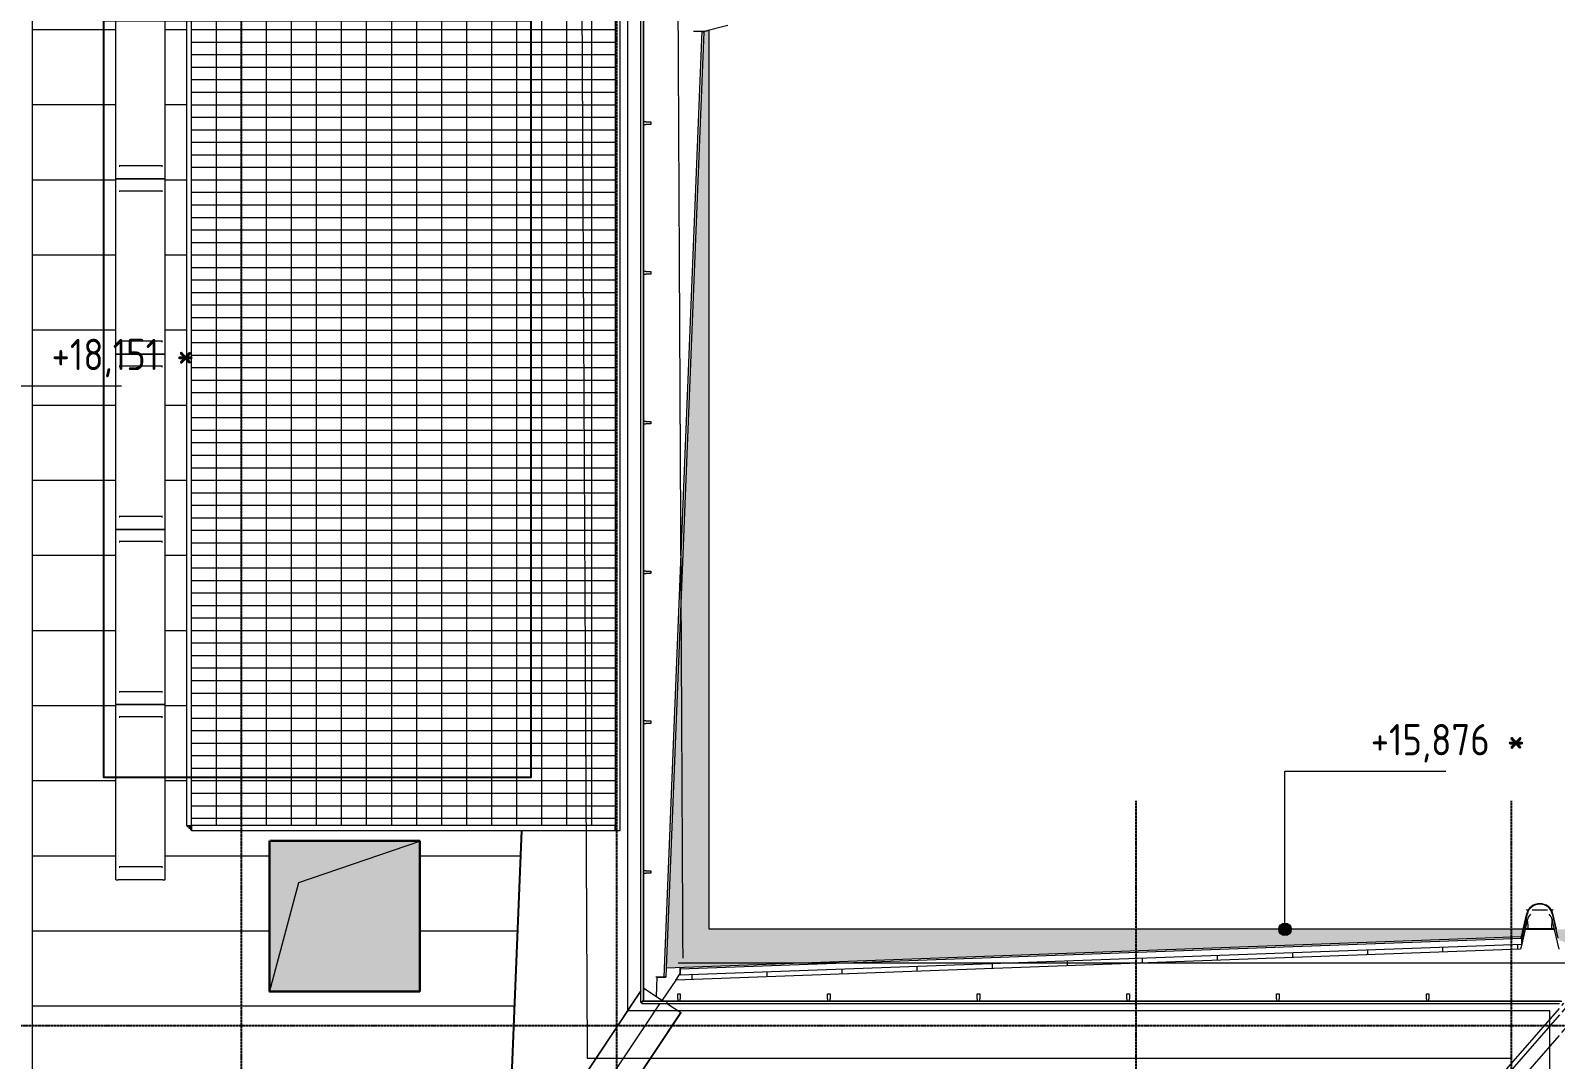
# Model space of a CAD drawing. Header units: millimetres. Extents: x -33838 to 476301, y -41806 to 120107.
# Drawn here: x 417232 to 429419, y 19968 to 28188 of the extents above; entities that cross this region are included whole.
import ezdxf

# ---------------------------------------------------------------- set-up
doc = ezdxf.new("R2010")
doc.units = ezdxf.units.MM
doc.linetypes.add('ADSK_Линия сетки', pattern=[25, 20, -2.5, 0, -2.5])
doc.linetypes.add('ADSK_Штриховая_ш3 п1_5', pattern=[4.5, 3, -1.5])
for name, color, linetype, lineweight in [('0_АР', 8, 'Continuous', 20), ('Антураж', 7, 'Continuous', 18), ('Ограждение', 251, 'Continuous', 18)]:
    doc.layers.add(name, color=color, linetype=linetype, lineweight=lineweight)
doc.layers.add('oborudovanie', color=1, linetype='Continuous')
doc.layers.add('Обобщенные модели', color=5, linetype='Continuous', lineweight=18, true_color=0x0000ff)
doc.styles.add('GOST Common_1', font='GOST Common_0.ttf', dxfattribs={"width": 0.9, "height": 200})

# ---------------------------------------------------------------- blocks, each defined once
blk = doc.blocks.new('Ограждение - 20 доп поручень 300-1864261-План кровли АР копия 1')
at = {"layer": 'Ограждение'}
for p, q in [((-60, 10), (-40, 10)), ((-60, 10), (-60, -10)), ((0, 10), (-40, 10)), ((0, -10), (0, 10)), ((-40, -10), (-60, -10)), ((-40, -10), (0, -10))]:
    blk.add_line(p, q, dxfattribs=at)
blk = doc.blocks.new('Ограждение - Ограждение-2505142-План кровли АР копия 1')
at = {"extrusion": (0, 0, -1), "zscale": -1}
for p, rotation in [((-3272, 27453), 180), ((-3272, 26257), 180), ((-3272, 25060), 180), ((-3272, 23864), 180), ((-3272, 22667), 180), ((-3272, 21470), 180), ((-3496, 20498), 90.00000000000018), ((-4693, 20498), 90.00000000000018), ((-5889, 20498), 90.00000000000018), ((-7086, 20498), 90.00000000000018), ((-8282, 20498), 90.00000000000018), ((-9479, 20498), 90.00000000000018)]:
    blk.add_blockref('Ограждение - 20 доп поручень 300-1864261-План кровли АР копия 1', p, dxfattribs=dict(at, rotation=rotation))
blk = doc.blocks.new('Тип верхнего поручня - Верхний поручень_Внутренний_-2505167-План кровли АР копия 1')
at = {"layer": 'Ограждение'}
for p, q in [((3192, 20428), (3192, 43293)), ((3212, 43293), (3212, 20438)), ((3202, 20428), (3192, 20428)), ((3202, 20418), (3202, 20438)), ((3202, 20438), (3400, 20438)), ((3400, 20418), (3202, 20418)), ((3400, 20438), (10551, 20438)), ((3400, 20438), (3400, 20418)), ((10531, 20418), (3400, 20418))]:
    blk.add_line(p, q, dxfattribs=at)
blk = doc.blocks.new('Тип верхнего поручня - Верхний поручень_Внутренний_-V27-План кровли АР копия 1')
at = {"layer": 'Ограждение'}
for p, q in [((3192, 20428), (3192, 43293)), ((3212, 20438), (3212, 43293)), ((3192, 20428), (3202, 20428)), ((3202, 20418), (3202, 20438)), ((3400, 20438), (3202, 20438)), ((3400, 20418), (3202, 20418)), ((10541, 20438), (3400, 20438)), ((10531, 20418), (3400, 20418))]:
    blk.add_line(p, q, dxfattribs=at)
blk = doc.blocks.new('Водосток - Тип 1 _карниз больше 490мм_-5137789-План кровли АР копия 1')
at = {"layer": 'Обобщенные модели'}
for p, q in [((19, 285), (33, 285)), ((64, 285), (125, 285)), ((125, 285), (186, 285)), ((217, 285), (231, 285)), ((125, 135), (19, 135)), ((75, 135), (75, 130)), ((231, 135), (125, 135)), ((175, 130), (175, 135)), ((175, 135), (175, 131))]:
    blk.add_line(p, q, dxfattribs=at)
at = {"layer": 'Обобщенные модели', "flags": 128}
blk.add_lwpolyline([(75, 130), (75, 134), (75, 135)], dxfattribs=at)
at = {"layer": 'Обобщенные модели'}
for points, knots in [([(30, 279), (30, 279), (29, 282), (25, 284), (21, 285), (19, 285)], [-0.1375095, -0.1375095, -0.1375095, -0.1375095, -0.1176471, -0.0588235, 0, 0, 0, 0]), ([(231, 285), (229, 285), (225, 284), (221, 282), (220, 279), (220, 279)], [-1, -1, -1, -1, -0.9411765, -0.8823529, -0.8625977, -0.8625977, -0.8625977, -0.8625977]), ([(19, 135), (21, 135), (25, 136), (29, 139), (31, 142), (32, 145), (32, 147), (32, 149), (32, 152), (32, 154), (32, 156), (32, 159), (32, 161), (31, 164), (31, 167), (31, 170), (30, 173), (30, 176), (29, 179), (29, 182), (29, 186), (28, 190), (28, 196), (27, 203), (27, 209), (27, 212)], [-1, -1, -1, -1, -0.9411765, -0.8823529, -0.8529412, -0.8235294, -0.8088235, -0.7941176, -0.7794118, -0.7647059, -0.75, -0.7352941, -0.7205882, -0.7058824, -0.6911765, -0.6764706, -0.6617647, -0.6470588, -0.6323529, -0.6176471, -0.6029412, -0.5882353, -0.5588235, -0.5294118, -0.4928418, -0.4928418, -0.4928418, -0.4928418]), ([(223, 212), (223, 209), (223, 203), (222, 196), (222, 190), (221, 186), (221, 182), (221, 179), (220, 176), (220, 173), (219, 170), (219, 167), (219, 164), (218, 161), (218, 159), (218, 156), (218, 154), (218, 152), (218, 149), (218, 147), (218, 145), (219, 142), (221, 139), (225, 136), (229, 135), (231, 135)], [-0.5072179, -0.5072179, -0.5072179, -0.5072179, -0.4705882, -0.4411765, -0.4117647, -0.3970588, -0.3823529, -0.3676471, -0.3529412, -0.3382353, -0.3235294, -0.3088235, -0.2941176, -0.2794118, -0.2647059, -0.25, -0.2352941, -0.2205882, -0.2058824, -0.1911765, -0.1764706, -0.1470588, -0.1176471, -0.0588235, 0, 0, 0, 0])]:
    blk.add_open_spline(points, degree=3, knots=knots, dxfattribs=at)
blk = doc.blocks.new('Planka_konka_K1 - Кровля - Планка конька К1-2963679-План кровли АР копия 1')
at = {"layer": 'Обобщенные модели'}
blk.add_line((13000, -125), (-13000, -125), dxfattribs=at)
blk = doc.blocks.new('Ограждение - Ограждение-2968274-План кровли АР копия 1')
at = {"layer": 'Ограждение'}
for p, q in [((10586, 20443), (10841, 20735)), ((10740, 20784), (10746, 20791)), ((10791, 20779), (10841, 20735)), ((10841, 20735), (10853, 20724)), ((10853, 20724), (10862, 20717)), ((10862, 20708), (10551, 20351)), ((10551, 20187), (10847, 20527)), ((3918, 12798), (10531, 20380)), ((10551, 20403), (10568, 20423)), ((10531, 20328), (3963, 12798)), ((4020, 12698), (10531, 20164)), ((3831, 12863), (9633, 19515)), ((3906, 12798), (3831, 12863)), ((4020, 12698), (3967, 12745))]:
    blk.add_line(p, q, dxfattribs=at)
blk = doc.blocks.new('Ограждение - Ограждение-2968377-План кровли АР копия 1')
at = {"layer": 'Ограждение'}
for p, q in [((3192, 20524), (-1673, 13228)), ((3192, 20521), (-1673, 13225)), ((3212, 20546), (3360, 20447)), ((3341, 20418), (-1673, 12899)), ((3360, 20447), (3354, 20438)), ((3360, 20447), (3374, 20438)), ((3404, 20418), (3510, 20347)), ((-1530, 12789), (3510, 20347)), ((3511, 20346), (-1529, 12788)), ((3510, 20347), (3511, 20346)), ((-1530, 12789), (-1673, 12885)), ((-1529, 12788), (-1530, 12789))]:
    blk.add_line(p, q, dxfattribs=at)
blk = doc.blocks.new('Антураж 4 - Антураж 4-5053377-План кровли АР копия 1')
at = {"layer": 'Антураж'}
for p, q in [((10275, 21137), (10230, 20941)), ((10242, 21013), (10270, 21138)), ((10275, 21088), (10258, 21012)), ((10475, 21137), (10520, 20941)), ((10492, 21012), (10475, 21088)), ((10508, 21013), (10480, 21138)), ((10257, 21012), (10230, 20895)), ((10493, 21012), (10257, 21012)), ((10529, 20853), (10493, 21012)), ((10221, 20854), (3470, 20607)), ((10230, 20940), (3505, 20693)), ((10230, 20892), (3505, 20646)), ((10230, 20894), (10221, 20854)), ((10226, 20942), (10229, 20956)), ((10230, 20941), (10226, 20942)), ((10230, 20895), (10230, 20941)), ((10230, 20940), (10230, 20894)), ((3470, 20607), (3362, 20446)), ((3505, 20693), (3505, 20710)), ((3505, 20710), (3505, 20705)), ((3505, 20705), (3505, 20698)), ((3505, 20702), (3505, 20703)), ((3505, 20703), (3505, 20697)), ((3505, 20700), (3505, 20702)), ((3505, 20698), (3505, 20700)), ((3505, 20697), (3505, 20652)), ((3505, 20646), (3505, 20693)), ((3505, 20652), (3505, 20657)), ((3505, 20657), (3505, 20656)), ((3505, 20656), (3505, 20646))]:
    blk.add_line(p, q, dxfattribs=at)
for centre, major_axis, start_param, end_param in [((10375, 21116), (107, 0), 0.212798, 2.928795), ((10375, 21116), (102, 0), 0.212798, 2.928795), ((10375, 21068), (102, 0), 2.388978, 2.928795), ((10375, 21068), (102, 0), 0.212798, 0.752609)]:
    blk.add_ellipse(centre, major_axis=major_axis, ratio=0.946762, start_param=start_param, end_param=end_param, dxfattribs=at)
blk = doc.blocks.new('Антураж 9 - Антураж 9-5661486-План кровли АР копия 1')
at = {"layer": 'Антураж'}
for p, q in [((3679, 28188), (3375, 20631)), ((3613, 28188), (3679, 28188)), ((3679, 28188), (3694, 28187)), ((3686, 28185), (3886, 28236)), ((3686, 28180), (3686, 28185)), ((3694, 28182), (3686, 28180)), ((3694, 28187), (3694, 28182)), ((2139, 19350), (2237, 21801)), ((2239, 21801), (2141, 19350)), ((3375, 20631), (3310, 20631)), ((3315, 20477), (3321, 20631)), ((3315, 20631), (3377, 20631)), ((3390, 20631), (3375, 20631)), ((3377, 20631), (3383, 20631)), ((3379, 20631), (3377, 20631)), ((3377, 20631), (3383, 20631)), ((3381, 20631), (3379, 20631)), ((3383, 20631), (3381, 20631)), ((3383, 20631), (3390, 20631)), ((3393, 20705), (3390, 20631))]:
    blk.add_line(p, q, dxfattribs=at)
blk = doc.blocks.new('Антураж 21 - Антураж 21-5695973-План кровли АР копия 1')
at = {"layer": 'Антураж'}
for p, q in [((10905, 20721), (10647, 13342)), ((10857, 20721), (10905, 20721)), ((10905, 20721), (10921, 20720)), ((10590, 13483), (10836, 20514)), ((10844, 20523), (10597, 13490)), ((9368, 12461), (9600, 19096)), ((9602, 19099), (9370, 12462)), ((10665, 13409), (10663, 13341)), ((10647, 13342), (10600, 13342)), ((10605, 13342), (10650, 13342)), ((10663, 13341), (10647, 13342)), ((10650, 13342), (10656, 13342)), ((10652, 13342), (10651, 13342)), ((10651, 13342), (10657, 13341)), ((10654, 13342), (10652, 13342)), ((10656, 13342), (10654, 13342)), ((10657, 13341), (10663, 13341))]:
    blk.add_line(p, q, dxfattribs=at)
blk = doc.blocks.new('Ограждение - Ограждение-5944229-План кровли АР копия 1')
at = {"layer": 'Ограждение'}
for p, q in [((-440, 28891), (-440, 21841)), ((-400, 28891), (-440, 28891)), ((3027, 28891), (-400, 28891)), ((-400, 21841), (-400, 28891)), ((-400, 28891), (-400, 28851)), ((3027, 28851), (3027, 28891)), ((-400, 28851), (3027, 28851)), ((2987, 28851), (2987, 21801)), ((3027, 28851), (2987, 28851)), ((3027, 21801), (3027, 28851)), ((-440, 21841), (-400, 21841)), ((-433, 21841), (-433, 21833)), ((-433, 21833), (-408, 21833)), ((-408, 21833), (-408, 21841)), ((-400, 21833), (-408, 21833)), ((-408, 21833), (-408, 21808)), ((2987, 21841), (-400, 21841)), ((-400, 21841), (-400, 21801)), ((2987, 21801), (2987, 21841)), ((-408, 21808), (-400, 21808)), ((-400, 21801), (2987, 21801)), ((2987, 21801), (3027, 21801))]:
    blk.add_line(p, q, dxfattribs=at)
blk = doc.blocks.new('Construction_Roof-Accessories_Lindab_KO - Construction_Roof-Accessories_Lindab_KO-V55-План кровли АР копия 1')
at = {"layer": 'Обобщенные модели', "lineweight": 9}
for p, q in [((1527, 33887), (1181, 33887)), ((1181, 33885), (1187, 33885)), ((1519, 33885), (1527, 33885))]:
    blk.add_line(p, q, dxfattribs=at)
blk = doc.blocks.new('Construction_Roof-Accessories_Lindab_BR - Construction_Roof-Accessories_Lindab_BR-V88-План кровли АР копия 1')
at = {"layer": 'Обобщенные модели', "lineweight": 9}
for p, q in [((-1004, 28407), (-1002, 28407)), ((-1004, 27007), (-1004, 28407)), ((-987, 28407), (-1002, 28407)), ((-987, 28407), (-981, 28407)), ((-981, 28407), (-974, 28407)), ((-974, 28407), (-637, 28407)), ((-637, 28407), (-630, 28407)), ((-630, 28407), (-628, 28407)), ((-613, 28407), (-628, 28407)), ((-613, 28407), (-610, 28407)), ((-610, 27007), (-610, 28407)), ((-1002, 27007), (-1004, 27007)), ((-1002, 27007), (-987, 27007)), ((-981, 27007), (-987, 27007)), ((-974, 27007), (-981, 27007)), ((-637, 27007), (-974, 27007)), ((-630, 27007), (-637, 27007)), ((-628, 27007), (-630, 27007)), ((-628, 27007), (-613, 27007)), ((-610, 27007), (-613, 27007))]:
    blk.add_line(p, q, dxfattribs=at)
blk = doc.blocks.new('Construction_Roof-Accessories_Lindab_BR - Construction_Roof-Accessories_Lindab_BR-V56-План кровли АР копия 1')
at = {"layer": 'Обобщенные модели', "lineweight": 9}
for p, q in [((1155, 33984), (1157, 33984)), ((1155, 32584), (1155, 33984)), ((1172, 33984), (1157, 33984)), ((1172, 33984), (1178, 33984)), ((1178, 33984), (1185, 33984)), ((1185, 33984), (1522, 33984)), ((1522, 33984), (1529, 33984)), ((1529, 33984), (1531, 33984)), ((1546, 33984), (1531, 33984)), ((1546, 33984), (1549, 33984)), ((1549, 32584), (1549, 33984)), ((1157, 32584), (1155, 32584)), ((1157, 32584), (1172, 32584)), ((1178, 32584), (1172, 32584)), ((1185, 32584), (1178, 32584)), ((1522, 32584), (1185, 32584)), ((1529, 32584), (1522, 32584)), ((1531, 32584), (1529, 32584)), ((1531, 32584), (1546, 32584)), ((1549, 32584), (1546, 32584))]:
    blk.add_line(p, q, dxfattribs=at)
blk = doc.blocks.new('Construction_Roof-Accessories_Lindab_BR - Construction_Roof-Accessories_Lindab_BR-V57-План кровли АР копия 1')
at = {"layer": 'Обобщенные модели', "lineweight": 9}
for p, q in [((445, 33984), (446, 33984)), ((445, 32584), (445, 33984)), ((462, 33984), (446, 33984)), ((462, 33984), (468, 33984)), ((468, 33984), (475, 33984)), ((475, 33984), (812, 33984)), ((812, 33984), (818, 33984)), ((818, 33984), (821, 33984)), ((836, 33984), (821, 33984)), ((836, 33984), (838, 33984)), ((838, 32584), (838, 33984)), ((446, 32584), (445, 32584)), ((446, 32584), (462, 32584)), ((468, 32584), (462, 32584)), ((475, 32584), (468, 32584)), ((812, 32584), (475, 32584)), ((818, 32584), (812, 32584)), ((821, 32584), (818, 32584)), ((821, 32584), (836, 32584)), ((838, 32584), (836, 32584))]:
    blk.add_line(p, q, dxfattribs=at)

msp = doc.modelspace()

# ---------------------------------------------------------------- hatches: boundary and pattern name
at = {"layer": '0_АР'}
h = msp.add_hatch(color=256, dxfattribs=at)
h.paths.add_polyline_path([(460156.04763, -526.1282), (468569.45868, -526.1282), (468569.45868, 470.85917), (468481.41768, 469.80481), (468421.75188, -474.78371), (464071.312, -327.23058), (460060.68677, -462.4321), (459998.42169, -81.34858), (459998.42169, -526.1282), (460149.25034, -526.1282)])
h.paths.add_polyline_path([(426848.18938, -393.11468), (426996.71702, -393.11468), (426995.8422, -30.5167), (426892.03817, -280.99054), (422574.47182, -150.96288), (418243.9977, -302.7896), (418181.71887, 255.10739), (418181.71887, -393.11468), (426834.40351, -393.11468)])
h.paths.add_polyline_path([(459998.42169, 173.65534), (460016.49588, 178.5626), (460106.83739, 1715.55425), (454775.1288, 1522.72712), (454768.65599, 1484.01873), (459998.42169, 1484.01873), (459998.42169, 177.8331)])
h.paths.add_polyline_path([(426996.71702, 307.98998), (426996.71702, 1484.01873), (431808.50926, 1484.01873), (431801.17411, 1522.75808), (426923.7777, 1697.71143), (426980.91393, 312.03845)])
h.paths.add_polyline_path([(418181.71887, 498.46135), (418449.78563, 8044.46376), (412395.48641, 7833.23446), (412388.9887, 7794.37715), (418181.71887, 7794.37715), (418181.71887, 521.17068)])
h.paths.add_polyline_path([(468569.45868, 793.26695), (468569.45868, 7855.20884), (474810.5027, 7855.20884), (474810.5027, 8466.54483), (474799.64795, 8463.30161), (474605.60606, 7995.59286), (468269.12123, 8216.83509), (468537.28994, 799.28958), (468551.3418, 798.37116), (468568.64393, 793.49649)])
h.paths.add_polyline_path([(444717.77099, 1484.01873), (454490.35558, 1484.01873), (454484.99256, 1516.09043), (447978.58263, 1752.2426), (447978.58263, 1629.21475), (438298.58263, 1629.21475), (438298.58263, 1739.90633), (432093.27679, 1522.69313), (432086.80967, 1484.01873), (444709.90267, 1484.01873)])
h.paths.add_polyline_path([(411793.26016, 7794.37715), (412110.68829, 7794.37715), (412105.57997, 7824.92572), (411796.07957, 7895.03328), (411970.99201, 14167.21618), (411736.11657, 20164.30548), (411690.79495, 20175.91607), (411690.79495, 7794.37715)])
h.paths.add_polyline_path([(474810.5027, 8769.43917), (474810.5027, 16800.5412), (474780.01818, 16792.48492), (474631.53347, 12780.54006), (474779.77372, 8777.42067), (474783.20502, 8776.52943)])
h.paths.add_polyline_path([(443273.92993, 13315.94041), (451515.61309, 13634.75334), (451524.95784, 13673.91812), (435026.37434, 13673.91812), (435036.37752, 13633.97199), (443273.89961, 13315.94172)])
h.paths.add_polyline_path([(429583.46955, 13405.17538), (434743.53528, 13605.55867), (434759.84589, 13673.91812), (430023.58263, 13673.91812), (430023.58263, 21008.31207), (429427.12163, 21007.79811), (429447.71262, 20921.1896), (429842.14127, 20793.78649), (429585.95802, 13476.2553)])
h.paths.add_polyline_path([(457100.32125, 13409.8723), (456816.08299, 20843.0004), (457389.97623, 21005.25186), (457399.64863, 21047.10511), (456625.26934, 21047.10511), (456625.26934, 13673.91812), (451796.60167, 13673.91812), (451806.2816, 13633.34853), (457093.45064, 13410.16233)])
h.paths.add_polyline_path([(474810.5027, 17103.43554), (474810.5027, 32792.0834), (474779.89454, 32784.00072), (474490.92605, 24945.22219), (474779.77713, 17111.41615), (474783.20502, 17110.5258)])
h.paths.add_polyline_path([(411690.79495, 20470.39356), (411735.74025, 20481.90775), (411958.45405, 26169.96647), (411735.98664, 31850.24085), (411690.79495, 31861.81815), (411690.79495, 20474.45967)])
h.paths.add_polyline_path([(464256.63893, 20578.85736), (463978.90831, 27851.09231), (463950.4366, 27858.48751), (463950.4366, 21047.10511), (457667.51663, 21047.10511), (457677.33226, 21004.63206), (464062.16559, 20591.44255)])
h.paths.add_polyline_path([(422311.50074, 20701.20681), (429147.24477, 20951.71672), (429160.16092, 21008.31207), (422655.83979, 21008.31207), (422655.83979, 28188.44734), (422612.3936, 28177.3172), (422318.66295, 20879.16209)])
h.paths.add_polyline_path([(463950.4366, 28147.68869), (463979.11188, 28155.13676), (464268.312, 35727.69465), (464206.70712, 37340.78713), (463950.4366, 37340.78713), (463950.4366, 28154.43256)])
h.paths.add_polyline_path([(422655.83979, 28465.23145), (422655.83979, 42943.28345), (422621.0216, 42934.36365), (422337.86721, 35703.51079), (422621.00423, 28474.1557), (422655.35535, 28465.35555)])
h.paths.add_polyline_path([(411690.79495, 32156.29564), (411726.38081, 32165.41211), (411915.14888, 37559.49463), (411726.55312, 42947.71188), (411690.79495, 42956.87248), (411690.79495, 32160.36175)])
h.paths.add_polyline_path([(474810.5027, 33094.97774), (474810.5027, 43242.68471), (474778.61558, 43234.4024), (474593.9667, 38155.3105), (474779.77689, 33102.95842), (474783.20502, 33102.068)])
h.paths.add_polyline_path([(464178.06421, 38090.78713), (463985.8628, 43123.48317), (463950.4366, 43132.68471), (463950.4366, 38090.78713), (464171.27948, 38090.78713)])
h.paths.add_polyline_path([(422655.83979, 43220.06756), (422655.83979, 43712.3958), (411690.79495, 43712.3958), (411690.79495, 43251.34997), (411726.89775, 43260.59886), (411851.01254, 43604.77443), (417072.42341, 43417.46725), (422496.5779, 43611.91877), (422620.72885, 43229.06236), (422655.50382, 43220.15363)])
h.paths.add_polyline_path([(463950.4366, 43421.88589), (464022.86139, 43440.6974), (464125.56796, 43776.85536), (469381.5449, 43594.91903), (474632.61136, 43776.746), (474754.15795, 43546.52079), (474810.5027, 43531.88589), (474810.5027, 43894.59235), (463950.4366, 43894.59235), (463950.4366, 43435.82273)])
h = msp.add_hatch(dxfattribs=at)
h.set_pattern_fill('FP_12', color=256, style=0, pattern_type=2)
h.set_pattern_definition([(180, (419823.6, -4.2), (-7e-14, -600), [])])
h.paths.add_polyline_path([(417245.56626, 12867.1686), (417251.84209, 12876.11132), (417245.56626, 12880.29597)])
h.paths.add_polyline_path([(417245.56626, 13223.32642), (421335.3866, 19356.94768), (421057.18155, 19346.09421), (421155.46789, 21796.78713), (418518.14798, 21797.46861), (418518.14798, 21804.28713), (418510.64798, 21804.71306), (418510.64798, 21816.78713), (418498.14798, 21816.78713), (418498.14247, 21829.28713), (418485.64798, 21829.28713), (418485.64798, 21836.78713), (418478.14798, 21836.78713), (418478.82946, 28886.78713), (418624.42811, 28886.78713), (418624.42811, 29803.09436), (419018.29767, 29803.09436), (419018.29767, 28886.78713), (419245.82594, 28886.78713), (419245.82594, 29803.09436), (419639.6955, 29803.09436), (419639.6955, 28886.78713), (419834.22518, 28886.78713), (419834.22518, 29803.09436), (420228.09475, 29803.09436), (420228.09475, 28886.78713), (420577.39272, 28886.78713), (420577.39272, 29803.09436), (420971.26228, 29803.09436), (420971.26228, 28886.78713), (421348.34568, 28886.78713), (421348.34568, 30096.42367), (421227.03648, 33204.76404), (421227.03648, 32429.4066), (421211.72295, 32429.4066), (421211.72295, 30154.13027), (418142.59291, 30154.13027), (418142.59291, 32454.13027), (420833.16691, 32454.13027), (420833.16691, 33829.4066), (421202.65855, 33829.4066), (421192.62981, 34086.37592), (419695.23378, 34087.0574), (419695.91526, 36734.98368), (421169.70032, 36734.98368), (421389.9933, 42379.61382), (421185.51513, 42373.9621), (421157.40595, 42348.8103), (417241.39512, 38785.21247), (417245.56626, 38785.21247), (417245.56626, 13476.2553)])
h.paths.add_polyline_path([(422280.76115, 20441.3096), (422388.5224, 20602.92225), (422390.08874, 20602.97951), (422423.60474, 20654.09926), (422423.14172, 20705.2976), (422311.50074, 20701.20681), (422308.48843, 20626.36158), (422293.35944, 20626.90317), (422239.38521, 20626.6775), (422233.22221, 20473.00796), (422278.69043, 20442.69033)])
h.paths.add_polyline_path([(419187.74057, 20510.78713), (419143.14798, 20510.78713), (419143.14798, 21713.01192), (420343.14798, 21713.01192), (420343.14798, 20510.78713), (419549.10776, 20510.78713)])
h.paths.add_polyline_path([(422295.45375, 20626.91186), (422295.44432, 20627.0231), (422295.44432, 20626.91283)])
h.paths.add_polyline_path([(417944.41541, 21403.09436), (417914.25916, 21403.09436), (417914.25916, 29803.09436), (418308.12872, 29803.09436), (418308.12872, 21403.09436), (418103.63901, 21403.09436)])
h.paths.add_polyline_path([(422621.00423, 28474.1557), (422620.72885, 28476.53771), (422614.58565, 28475.80002), (422620.91058, 28474.17969)])
h.paths.add_polyline_path([(420460.17569, 32579.5882), (420073.3273, 32579.5882), (420073.3273, 33979.5882), (420467.19687, 33979.5882), (420467.19687, 32579.5882), (420462.11343, 32579.5882)])
h.paths.add_polyline_path([(418991.34831, 32579.5882), (418599.72673, 32579.5882), (418599.72673, 33979.5882), (418993.5963, 33979.5882), (418993.5963, 32579.5882)])
h.paths.add_polyline_path([(419393.31461, 32579.5882), (419363.15835, 32579.5882), (419363.15835, 33979.5882), (419757.02792, 33979.5882), (419757.02792, 32579.5882), (419549.10776, 32579.5882)])
h.paths.add_polyline_path([(419393.45523, 34095.78713), (419119.80742, 34095.78713), (419119.80742, 35495.78713), (419513.67698, 35495.78713), (419513.67698, 34095.78713), (419487.06473, 34095.78713)])
h.paths.add_polyline_path([(417339.35522, 34957.79503), (417340.28045, 34965.29503), (417339.57456, 34961.41378)])
h.paths.add_polyline_path([(417339.35522, 35412.22794), (417340.28045, 35419.72794), (417339.57456, 35415.84668)])
h.paths.add_polyline_path([(417380.90463, 34950.29503), (417335.16185, 34950.80614), (417335.16185, 34951.82837), (417331.58637, 34950.80725), (417327.39366, 34957.79503), (417326.47462, 34965.3275), (417328.49115, 34975.90163), (417331.58703, 34979.78392), (417395.83448, 34980.29503), (417395.83448, 35404.72794), (417335.16185, 35405.23905), (417335.16185, 35406.26128), (417331.58703, 35405.23905), (417327.39366, 35412.22794), (417326.47462, 35419.7604), (417328.49115, 35430.33454), (417331.58703, 35434.21683), (418986.30465, 35434.21683), (418989.62363, 35429.70303), (418991.18794, 35423.61022), (418991.18794, 35415.84565), (418989.40053, 35409.12134), (418986.30465, 35405.23905), (418984.51725, 35404.72794), (418855.51259, 35404.72794), (418855.51259, 34980.87085), (418832.49464, 34980.87085), (418832.49464, 35404.72794), (418495.98956, 35404.72794), (418495.98956, 34980.87085), (418472.97161, 34980.87085), (418472.97161, 35404.72794), (418136.46653, 35404.72794), (418136.46653, 34980.87085), (418113.44858, 34980.87085), (418113.44858, 35404.72794), (417776.94349, 35404.72794), (417776.94349, 34981.72794), (417753.92555, 34981.72794), (417753.92555, 35404.72794), (417418.85242, 35404.72794), (417418.85242, 34980.29503), (418986.30465, 34979.78392), (418989.40053, 34975.90163), (418991.18794, 34969.17732), (418991.18794, 34961.41274), (418989.40053, 34954.68843), (418986.30465, 34950.80614), (418984.51725, 34950.29503), (417401.0982, 34950.29503)])
h.paths.add_polyline_path([(419121.64118, 35519.05722), (419119.80742, 35519.05722), (419119.80742, 36919.05722), (419513.67698, 36919.05722), (419513.67698, 35519.05722), (419122.68276, 35519.05722)])
h.paths.add_polyline_path([(422324.78975, 35704.04639), (422324.78149, 35704.15454), (422324.78149, 35704.04723)])
h.paths.add_polyline_path([(422620.82409, 42929.32065), (422620.72885, 42934.28865), (422601.41817, 42930.27834), (422620.72885, 42929.32535)])
h.paths.add_polyline_path([(422620.71493, 43229.06592), (422619.18324, 43233.78985), (422613.04596, 43231.03058), (422619.18324, 43229.45832)])
h.paths.add_polyline_path([(422536.48388, 43230.26386), (422484.47002, 43391.24362), (422482.34965, 43389.34634), (422533.50154, 43231.03058)])
at = {"layer": '0_АР', "lineweight": 9}
h = msp.add_hatch(dxfattribs=at)
h.set_pattern_fill('FP_51', color=256, style=0, pattern_type=2)
h.set_pattern_definition([(0, (418918.58, -4.21), (0, 100), []), (90, (418918.58, -4.21), (-200, 1e-14), [])])
h.paths.add_polyline_path([(418508.14798, 21816.78713), (418508.97108, 21816.78713), (418508.14357, 21829.28713), (418498.14798, 21829.28713), (418498.14798, 21816.78713), (418508.13623, 21816.78713)])
h.paths.add_polyline_path([(418508.97108, 21816.78713), (418510.64798, 21816.78713), (418510.64798, 21825.62597), (418508.9733, 21825.62597), (418508.9733, 21816.78872)])
h.paths.add_polyline_path([(418518.14798, 21836.78713), (421905.14798, 21836.78713), (421905.14798, 28846.78713), (418518.14798, 28846.78713), (418518.14798, 21900.25268)])
h.paths.add_polyline_path([(418510.64798, 21829.28713), (418518.14798, 21829.28713), (418517.4665, 21836.78713), (418510.64798, 21836.78713)])
h.paths.add_polyline_path([(418508.9733, 21825.62597), (418510.64798, 21825.62597), (418510.22205, 21829.28713), (418508.9733, 21829.28713)])
at = {"layer": '0_АР'}
msp.add_hatch(color=256, dxfattribs=at).paths.add_polyline_path([(419142.89431, 20510.78713), (420344.89431, 20511.16281), (420344.89431, 21714.15231), (419142.89431, 21713.01192), (419142.89431, 20623.88944)])
h = msp.add_hatch(color=256, dxfattribs=at)
edge = h.paths.add_edge_path()
edge.add_arc((427257.15757, 21008.31207), 50, 0, 360)
h = msp.add_hatch(dxfattribs=at)
h.set_pattern_fill('FP_15', color=256, style=0, pattern_type=2)
h.set_pattern_definition([(270, (418918.6, 2257.7), (600, 4e-14), [])])
h.paths.add_polyline_path([(422716.44253, 12793.30713), (422824.76997, 12793.30713), (422749.87292, 12858.62883), (428551.1858, 19510.3425), (428551.1858, 19623.32433), (421785.43151, 19375.98131), (417457.07951, 12884.62727), (422716.44253, 12884.62727), (422716.44253, 12808.79952)])
h.paths.add_polyline_path([(422390.08874, 20602.97951), (429139.73909, 20849.73381), (429147.2373, 20887.70865), (422423.79767, 20641.91257), (422423.41182, 20653.80501), (422403.79806, 20623.88944)])
h.paths.add_polyline_path([(429786.77962, 20736.79668), (429793.58263, 20744.59692), (429713.79507, 20770.49857), (429729.13521, 20757.11962), (429786.77962, 20738.40635)])
h.paths.add_polyline_path([(429793.58263, 20744.59692), (429837.72701, 20795.21232), (429799.09658, 20807.69021), (429799.09658, 20802.86118), (429797.47483, 20801.60265), (429796.82613, 20796.59214), (429795.20438, 20796.27259), (429795.20438, 20793.78649), (429795.20438, 20755.68884), (429796.82613, 20755.16236), (429795.20438, 20750.68448)])
h.paths.add_polyline_path([(429658.55087, 20780.03361), (429664.25977, 20786.57936), (429445.64242, 20857.54972), (429448.48916, 20848.22653), (429620.25594, 20792.4654)])
h.paths.add_polyline_path([(429445.24566, 20859.28819), (429445.24566, 20904.98059), (429450.75962, 20920.2054), (429446.82169, 20921.47737), (429443.03212, 20938.08231), (429443.03212, 20889.79203), (429438.51226, 20888.79227), (429440.71006, 20879.16209)])

# ---------------------------------------------------------------- linework, layer by layer
at = {"linetype": 'ADSK_Линия сетки'}
for p, q in [((418918.14798, -3728.71764), (418918.14798, 44218.78559)), ((421918.14798, -3728.71764), (421918.14798, 44218.78559)), ((426068.14798, -3728.71764), (426068.14798, 22034.40913)), ((429068.14798, -3728.71764), (429068.14798, 22034.40913)), ((405120.60046, 20240.78713), (474923.43551, 20240.78713))]:
    msp.add_line(p, q, dxfattribs=at)
at = {"layer": '0_АР', "linetype": 'ADSK_Штриховая_ш3 п1_5'}
for p, q in [((422446.9867, 20778.31207), (422331.38781, 43521.06755)), ((421565.26563, 42756.19545), (421681.04307, 19978.31207)), ((429733.58263, 20738.31207), (422407.1895, 20738.31207)), ((421681.04307, 19978.31207), (429063.58263, 19978.31207))]:
    msp.add_line(p, q, dxfattribs=at)
at = {"layer": '0_АР'}
for p, q in [((422005.83979, 20358.31207), (422005.83979, 43062.3958)), ((422612.3936, 28177.3172), (422311.50074, 20701.20681)), ((422655.83979, 28188.44734), (422612.3936, 28177.3172)), ((422655.83979, 21008.31207), (422655.83979, 28188.44734)), ((418498.14798, 21829.28713), (418498.14798, 21816.78713)), ((418498.14798, 21816.78713), (418510.64798, 21816.78713)), ((419143.14798, 20510.78713), (419143.14798, 21713.01192)), ((419143.14798, 21713.01192), (420343.14798, 21713.01192)), ((419377.24584, 21381.22634), (420344.89431, 21713.01192)), ((420343.14798, 21713.01192), (420343.14798, 20510.78713)), ((419142.89431, 20507.03451), (419377.24584, 21381.22634)), ((429160.16092, 21008.31207), (422655.83979, 21008.31207)), ((429147.2373, 20951.68401), (429160.16092, 21008.31207)), ((429410.86817, 21008.31207), (429176.29708, 21008.31207)), ((422311.50074, 20701.20681), (429147.2373, 20951.68401)), ((422390.08874, 20602.97951), (422423.79767, 20654.39352)), ((420343.14798, 20510.78713), (419143.14798, 20510.78713)), ((429373.58263, 20358.31207), (422005.83979, 20358.31207)), ((429373.58263, 13673.91812), (429373.58263, 20358.31207))]:
    msp.add_line(p, q, dxfattribs=at)
at = {"layer": '0_АР', "lineweight": 20}
for p, q in [((416078.04875, 25348.69925), (417516.90183, 25348.69925)), ((417516.90183, 25348.69925), (417958.88686, 25348.69925)), ((427257.15757, 22271.63038), (428543.32501, 22271.63038)), ((427257.15757, 21008.31207), (427257.15757, 22271.63038))]:
    msp.add_line(p, q, dxfattribs=at)
at = {"layer": '0_АР', "linetype": 'ADSK_Штриховая_ш3 п1_5', "lineweight": 30}
for p, q in [((420344.89431, 21714.15231), (419142.89431, 21714.15231)), ((419142.89431, 21714.15231), (419142.89431, 20510.78713)), ((420344.89431, 20510.78713), (420344.89431, 21714.15231)), ((419142.89431, 20510.78713), (420344.89431, 20510.78713))]:
    msp.add_line(p, q, dxfattribs=at)
at = {"layer": '0_АР'}
msp.add_circle((427257.15757, 21008.31207), 50, dxfattribs=at)
at = {"layer": 'oborudovanie', "ltscale": 10}
msp.add_lwpolyline([(417817.47684, 28269.22869), (421231.03319, 28269.22869), (421231.03319, 22220.14916), (417817.47684, 22220.14916)], close=True, dxfattribs=at)

# ---------------------------------------------------------------- block references
at = {"layer": '0_АР'}
for name, p in [('Антураж 9 - Антураж 9-5661486-План кровли АР копия 1', (418918.58263, -4.21287)), ('Ограждение - Ограждение-2505142-План кровли АР копия 1', (418918.58263, -4.21287)), ('Тип верхнего поручня - Верхний поручень_Внутренний_-2505167-План кровли АР копия 1', (418918.58263, -4.21287)), ('Тип верхнего поручня - Верхний поручень_Внутренний_-V27-План кровли АР копия 1', (418918.58263, -4.21287)), ('Ограждение - Ограждение-5944229-План кровли АР копия 1', (418918.58263, -4.21287)), ('Construction_Roof-Accessories_Lindab_BR - Construction_Roof-Accessories_Lindab_BR-V88-План кровли АР копия 1', (418918.58263, -4.21287)), ('Construction_Roof-Accessories_Lindab_KO - Construction_Roof-Accessories_Lindab_KO-V55-План кровли АР копия 1', (416759.51448, -6780.70672)), ('Construction_Roof-Accessories_Lindab_BR - Construction_Roof-Accessories_Lindab_BR-V56-План кровли АР копия 1', (416759.51448, -6980.70672)), ('Construction_Roof-Accessories_Lindab_KO - Construction_Roof-Accessories_Lindab_KO-V55-План кровли АР копия 1', (416759.51448, -6980.70672)), ('Construction_Roof-Accessories_Lindab_BR - Construction_Roof-Accessories_Lindab_BR-V56-План кровли АР копия 1', (416759.51448, -8380.70672)), ('Construction_Roof-Accessories_Lindab_KO - Construction_Roof-Accessories_Lindab_KO-V55-План кровли АР копия 1', (416759.51448, -8180.70672)), ('Construction_Roof-Accessories_Lindab_KO - Construction_Roof-Accessories_Lindab_KO-V55-План кровли АР копия 1', (416759.51448, -8380.70672)), ('Construction_Roof-Accessories_Lindab_KO - Construction_Roof-Accessories_Lindab_KO-V55-План кровли АР копия 1', (416759.51448, -9580.70672)), ('Construction_Roof-Accessories_Lindab_BR - Construction_Roof-Accessories_Lindab_BR-V57-План кровли АР копия 1', (417469.68343, -9780.70672)), ('Construction_Roof-Accessories_Lindab_KO - Construction_Roof-Accessories_Lindab_KO-V55-План кровли АР копия 1', (416759.51448, -9780.70672)), ('Construction_Roof-Accessories_Lindab_BR - Construction_Roof-Accessories_Lindab_BR-V57-План кровли АР копия 1', (417469.68343, -11180.70672)), ('Construction_Roof-Accessories_Lindab_KO - Construction_Roof-Accessories_Lindab_KO-V55-План кровли АР копия 1', (416759.51448, -10980.70672)), ('Construction_Roof-Accessories_Lindab_KO - Construction_Roof-Accessories_Lindab_KO-V55-План кровли АР копия 1', (416759.51448, -11180.70672)), ('Construction_Roof-Accessories_Lindab_KO - Construction_Roof-Accessories_Lindab_KO-V55-План кровли АР копия 1', (416759.51448, -12380.70672)), ('Антураж 4 - Антураж 4-5053377-План кровли АР копия 1', (418918.58263, -4.21287)), ('Водосток - Тип 1 _карниз больше 490мм_-5137789-План кровли АР копия 1', (429168.58263, 20878.31207)), ('Ограждение - Ограждение-2968274-План кровли АР копия 1', (418918.58263, -4.21287)), ('Антураж 21 - Антураж 21-5695973-План кровли АР копия 1', (418918.58263, -4.21287)), ('Ограждение - Ограждение-2968377-План кровли АР копия 1', (418918.58263, -4.21287))]:
    msp.add_blockref(name, p, dxfattribs=at)
at = {"layer": '0_АР', "rotation": 89.99999999999991}
msp.add_blockref('Planka_konka_K1 - Кровля - Планка конька К1-2963679-План кровли АР копия 1', (417120.50893, 25785.21247), dxfattribs=at)

# ---------------------------------------------------------------- texts
at = {"layer": '0_АР', "lineweight": 20, "char_height": 250, "attachment_point": 1, "line_spacing_factor": 1.022761, "style": 'GOST Common_1'}
for s, insert, width in [('+18,151 *', (417400.72799, 25725.40633), 1339.5812918), ('+15,876 *', (427942.42424, 22648.33746), 1442.1618411)]:
    msp.add_mtext(s, dxfattribs=dict(at, insert=insert, width=width))

doc.saveas('drawing.dxf')
